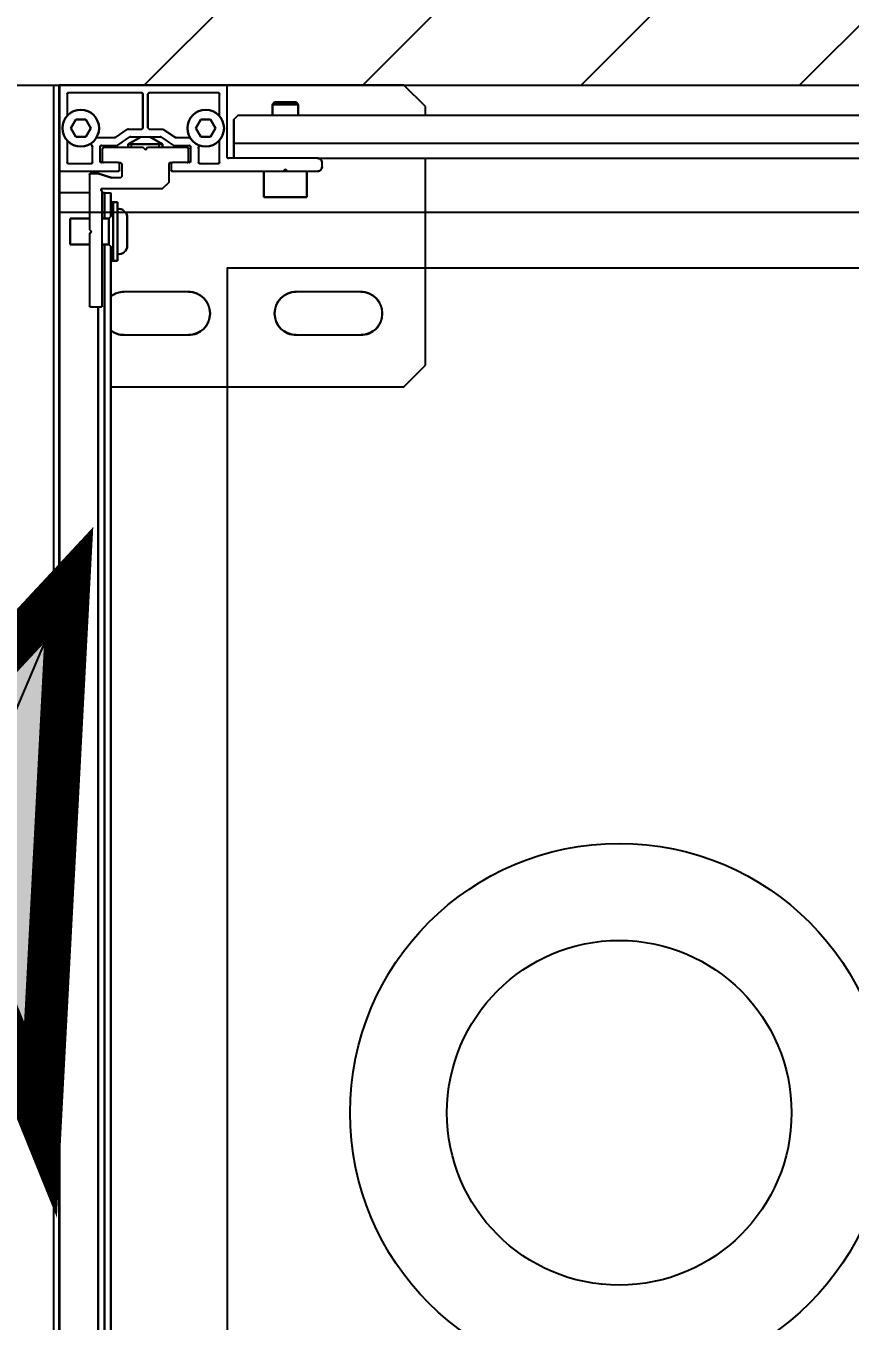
# Model space of a CAD drawing. Extents: x -2932 to 12371, y 2178 to 6224.
# Drawn here: x 5247.3 to 5266.43, y 4105.7 to 4135.76 of the extents above; entities that cross this region are included whole.
import ezdxf
from ezdxf import colors
from ezdxf.entities.mleader import LeaderData, LeaderLine
from ezdxf.math import Vec2, Vec3

# ---------------------------------------------------------------- set-up
doc = ezdxf.new("R2010")
doc.units = 0
doc.header["$PDMODE"] = 67
doc.linetypes.add('prlm_ef', pattern=[0.165, 0.1, -0.065])
doc.layers.get('0').update_dxf_attribs({"color": 252})
for name, color, linetype in [('_GAZELEC-EAU CHAUDE', 1, 'Continuous'), ('B aménagement intérieur', 252, 'Continuous'), ('B GÈnÈral_Hatch', 252, 'Continuous'), ('B Général', 252, 'Continuous'), ('C ANNOTATIONS-prestations', 252, 'Continuous'), ('F REMPLISSAGE-vert foncé', 252, 'Continuous'), ('GAZ-FLECHE VMC', 93, 'Continuous'), ('GAZ-GAZ N-1', 202, 'Continuous'), ('MTI900_Alu', 252, 'Continuous'), ('prlm-CHAUFF', 30, 'Continuous'), ('prlm-EAU-EF', 161, 'Continuous')]:
    doc.layers.add(name, color=color, linetype=linetype)
doc.layers.add('_GAZELEC-RESERVATION', color=1, linetype='Continuous', lineweight=18)
doc.layers.add('_GAZELEC-RESERVATION 2', color=6, linetype='Continuous', lineweight=18)
doc.styles.add('Eurostile', font='')
doc.styles.get("Standard").update_dxf_attribs({"font": 'isocp.shx', "height": 15})
doc.styles.get('Eurostile').set_extended_font_data('Eurostile')
doc.dimstyles.new('Arch', dxfattribs={"dimtxt": 11.765001, "dimasz": 11.224121, "dimexe": 15.875, "dimexo": 7.9375, "dimgap": 7.9375, "dimtad": 1, "dimdec": 1, "dimtxsty": 'Eurostile', "dimblk": 'B n1.VW_SLASH', "dimblk1": 'B n1.VW_SLASH', "dimblk2": 'B n1.VW_SLASH', "dimcen": 0, "dimdle": 7.9375, "dimazin": 0, "dimtfac": 1, "dimtdec": 1, "dimtix": 1, "dimtmove": 0, "dimatfit": 0, "dimldrblk": 'B n1.VW_FILLEDARROW', "dimfxl": 1, "dimfrac": 2, "dimtolj": 1, "dimarcsym": 0})

# ---------------------------------------------------------------- blocks, each defined once
blk = doc.blocks.new('A n1.gaine 150_70')
at = {"layer": 'B Général', "linetype": 'Continuous', "flags": 128}
for points in [[(-70, 36.305), (19.5, 36.305), (19.5, -2.715), (-70, -2.715)], [(-70, -2.7), (-70, 36.3), (19.5, 36.3), (19.5, -2.7)]]:
    blk.add_lwpolyline(points, close=True, dxfattribs=at)
at = {"layer": 'C ANNOTATIONS-prestations'}
for p, q in [((-69.3, 1.435), (-69.3, 31.935)), ((-68.65, 1.335), (-68.65, 32.035)), ((-68.3, 3.285), (-68.3, 30.055)), ((-69.5, 5.785), (-70, 5.285)), ((-69.3, 5.785), (-69.5, 5.785)), ((-63.5, 5.785), (-68.3, 5.785)), ((-63, 5.285), (-63.5, 5.785)), ((-70, 5.285), (-70, 1.155)), ((-63, -1.515), (-63, 5.285)), ((-65.2, 4.285), (-65.2, 2.785)), ((-64.2, 2.785), (-64.2, 4.285)), ((-68.1, 3.385), (-68.2, 3.385)), ((-68.3, 3.285), (-68.3, 1.215)), ((-68, 2.585), (-68, 3.285)), ((-67.4, 3.035), (-68, 3.035)), ((-67.4, 2.035), (-67.4, 3.035)), ((-69.55, 2.835), (-69.6, 2.785)), ((-69.6, 2.785), (-69.6, 2.285)), ((-69.55, 2.235), (-69.55, 2.835)), ((-69.3, 2.835), (-69.55, 2.835)), ((-68.029, 2.556), (-68, 2.585)), ((-68, 2.485), (-68.029, 2.514)), ((-68, 2.485), (-68, 2.585)), ((-68, -0.085), (-68, 2.485)), ((-69.6, 2.285), (-69.55, 2.235)), ((-69.55, 2.235), (-69.3, 2.235)), ((-68, 2.035), (-67.4, 2.035)), ((-69.3, 1.435), (-69.2, 1.335)), ((-69.2, 1.335), (-68.65, 1.335)), ((-68.65, 1.335), (-68.3, 1.335)), ((-70, 1.155), (-70, -2.685)), ((-68.33, 1.185), (-69.97, 1.185)), ((-69.82, 0.975), (-69.82, -0.625)), ((-69.283, 1.005), (-69.79, 1.005)), ((-69.2, 0.8), (-69, 0.916)), ((-69, 0.916), (-68.8, 0.8)), ((-68.21, 1.005), (-68.717, 1.005)), ((-68.18, 0.545), (-68.18, 0.975)), ((-69.2, 0.57), (-69.2, 0.8)), ((-68.8, 0.8), (-68.8, 0.57)), ((-69, 0.454), (-69.2, 0.57)), ((-68.8, 0.57), (-69, 0.454)), ((-68.78, -0.001), (-68.78, 0.321)), ((-68.6, -0.065), (-68.6, 0.305)), ((-68.57, 0.335), (-68.23, 0.335)), ((-68.53, 0.515), (-68.21, 0.515)), ((-68.2, 0.305), (-68.2, -0.085)), ((-68.55, 0.255), (-68.55, -0.665)), ((-68.23, 0.285), (-68.52, 0.285)), ((-65.2, 0.285), (-65.2, -1.215)), ((-64.2, -1.215), (-64.2, 0.285)), ((-68.98, -0.311), (-68.785, -0.018)), ((-68.795, -0.357), (-68.6, -0.065)), ((-68.2, -0.135), (-68.2, -0.085)), ((-68.17, -0.115), (-68.03, -0.115)), ((-67.75, -0.165), (-68.17, -0.165)), ((-67.6, -0.315), (-67.75, -0.165)), ((-68.98, -0.625), (-68.98, -0.311)), ((-68.627, -0.315), (-68.8, -0.615)), ((-68.8, -1.056), (-68.8, -0.374)), ((-68.55, -0.392), (-68.671, -0.392)), ((-68.627, -1.115), (-68.627, -0.315)), ((-68.55, -0.315), (-68.627, -0.315)), ((-67.6, -1.715), (-67.6, -0.315)), ((-69.82, -0.805), (-69.82, -2.505)), ((-69.01, -0.655), (-69.79, -0.655)), ((-69.79, -0.775), (-69.01, -0.775)), ((-68.98, -1.11), (-68.98, -0.805)), ((-68.8, -0.815), (-68.627, -1.115)), ((-68.5, -0.715), (-68.55, -0.665)), ((-68.55, -0.765), (-68.5, -0.715)), ((-68.55, -0.765), (-68.55, -1.685)), ((-68.785, -1.412), (-68.975, -1.127)), ((-68.605, -1.357), (-68.795, -1.073)), ((-68.55, -1.038), (-68.671, -1.038)), ((-68.627, -1.115), (-68.55, -1.115)), ((-66.275, -1.135), (-66.925, -1.135)), ((-68.78, -1.851), (-68.78, -1.429)), ((-68.6, -1.735), (-68.6, -1.374)), ((-68.2, -1.345), (-68.2, -1.295)), ((-68.2, -1.345), (-68.2, -1.735)), ((-68.17, -1.265), (-67.88, -1.265)), ((-68.03, -1.315), (-68.17, -1.315)), ((-68, -2.685), (-68, -1.345)), ((-67.85, -1.295), (-67.85, -1.51)), ((-65.92, -1.365), (-67.28, -1.365)), ((-67.28, -1.365), (-67.28, -1.465)), ((-67.28, -1.465), (-67.28, -1.515)), ((-65.92, -1.465), (-67.28, -1.465)), ((-67, -1.465), (-66.9, -1.565)), ((-66.3, -1.565), (-66.2, -1.465)), ((-65.92, -1.465), (-65.92, -1.365)), ((-65.92, -1.515), (-65.92, -1.465)), ((-68.23, -1.765), (-68.57, -1.765)), ((-68.52, -1.715), (-68.23, -1.715)), ((-67.852, -1.52), (-67.948, -1.81)), ((-64.88, -1.715), (-67.54, -1.715)), ((-66.95, -1.515), (-67.5, -1.515)), ((-67.5, -1.665), (-67.5, -1.515)), ((-66.9, -1.665), (-67.5, -1.665)), ((-67.5, -1.665), (-67.5, -1.715)), ((-66.9, -1.565), (-66.3, -1.565)), ((-66.9, -1.565), (-66.9, -1.715)), ((-66.3, -1.715), (-66.3, -1.565)), ((15.8, -1.665), (-66.3, -1.665)), ((15.75, -1.515), (-66.25, -1.515)), ((-64.85, -1.985), (-64.85, -1.745)), ((-69.2, -2.1), (-69, -1.984)), ((-69.2, -2.33), (-69.2, -2.1)), ((-69, -1.984), (-68.8, -2.1)), ((-68.8, -2.1), (-68.8, -2.33)), ((-68.21, -1.945), (-68.556, -1.945)), ((-68.18, -2.505), (-68.18, -1.975)), ((-67.95, -1.82), (-67.95, -1.985)), ((-67.92, -2.015), (-66.65, -2.015)), ((-67.5, -2.015), (-67.5, -2.715)), ((-66.9, -2.015), (-66.9, -2.465)), ((-66.65, -2.015), (-66.6, -1.965)), ((-66.6, -1.965), (-66.55, -2.015)), ((-66.55, -2.015), (-64.88, -2.015)), ((-66.3, -2.465), (-66.3, -2.015)), ((14.35, -1.815), (-64.85, -1.815)), ((-69, -2.446), (-69.2, -2.33)), ((-68.8, -2.33), (-69, -2.446)), ((-70, -2.685), (-70, -2.715)), ((-69.79, -2.535), (-69.283, -2.535)), ((-68.717, -2.535), (-68.21, -2.535)), ((-66.3, -2.465), (-66.9, -2.465)), ((-70, -2.715), (-69.97, -2.715)), ((-69.97, -2.715), (-68.03, -2.715)), ((-68.03, -2.715), (-67.5, -2.715)), ((17, -2.715), (-67.5, -2.715))]:
    blk.add_line(p, q, dxfattribs=at)
at = {"layer": 'C ANNOTATIONS-prestations', "flags": 128}
for points in [[(-64.2, 4.285, 0.414214), (-64.7, 4.785, 0.414214), (-65.2, 4.285)], [(-68.2, 3.385, 0.198912), (-68.271, 3.356, 0.198912), (-68.3, 3.285)], [(-68, 3.285, 0.198912), (-68.029, 3.356, 0.198912), (-68.1, 3.385)], [(-65.2, 2.785, 0.414214), (-64.7, 2.285, 0.414214), (-64.2, 2.785)], [(-68.029, 2.556, 0.198912), (-68.038, 2.535, 0.198912), (-68.029, 2.514)], [(-68.33, 1.185, 0.198912), (-68.309, 1.194, 0.198912), (-68.3, 1.215)], [(-69.97, 1.185, 0.198912), (-69.991, 1.176, 0.198912), (-70, 1.155)], [(-69.79, 1.005, 0.198912), (-69.811, 0.996, 0.198912), (-69.82, 0.975)], [(-69.28, 1.005, 0.01196), (-69.281, 1.005, 0.01196), (-69.283, 1.005)], [(-68.717, 1.005, 0.01196), (-68.719, 1.005, 0.01196), (-68.72, 1.005)], [(-68.18, 0.975, 0.198912), (-68.189, 0.996, 0.198912), (-68.21, 1.005)], [(-64.2, 0.285, 0.414214), (-64.7, 0.785, 0.414214), (-65.2, 0.285)], [(-68.57, 0.335, 0.198912), (-68.591, 0.326, 0.198912), (-68.6, 0.305)], [(-68.599, 0.543, 0.095961), (-68.568, 0.522, 0.095961), (-68.53, 0.515)], [(-68.2, 0.305, 0.198912), (-68.209, 0.326, 0.198912), (-68.23, 0.335)], [(-68.21, 0.515, 0.198912), (-68.189, 0.524, 0.198912), (-68.18, 0.545)], [(-68.52, 0.285, 0.198912), (-68.541, 0.276, 0.198912), (-68.55, 0.255)], [(-68.2, 0.255, 0.198912), (-68.209, 0.276, 0.198912), (-68.23, 0.285)], [(-68.785, -0.018, 0.073633), (-68.781, -0.01, 0.073633), (-68.78, -0.001)], [(-68.2, -0.085, 0.198912), (-68.191, -0.106, 0.198912), (-68.17, -0.115)], [(-68.2, -0.135, 0.198912), (-68.191, -0.156, 0.198912), (-68.17, -0.165)], [(-68.03, -0.115, 0.198912), (-68.009, -0.106, 0.198912), (-68, -0.085)], [(-68.795, -0.357, 0.073633), (-68.799, -0.365, 0.073633), (-68.8, -0.374)], [(-69.82, -0.625, 0.198912), (-69.811, -0.646, 0.198912), (-69.79, -0.655)], [(-69.79, -0.775, 0.198912), (-69.811, -0.784, 0.198912), (-69.82, -0.805)], [(-69.01, -0.655, 0.198912), (-68.989, -0.646, 0.198912), (-68.98, -0.625)], [(-68.98, -0.805, 0.198912), (-68.989, -0.784, 0.198912), (-69.01, -0.775)], [(-68.98, -1.11, 0.073633), (-68.979, -1.119, 0.073633), (-68.975, -1.127)], [(-68.8, -1.056, 0.073633), (-68.799, -1.065, 0.073633), (-68.795, -1.073)], [(-66.925, -1.135, 0.218554), (-67.077, -1.205, 0.218554), (-67.123, -1.365)], [(-66.077, -1.365, 0.218554), (-66.123, -1.205, 0.218554), (-66.275, -1.135)], [(-68.78, -1.429, 0.073633), (-68.781, -1.42, 0.073633), (-68.785, -1.412)], [(-68.6, -1.374, 0.073633), (-68.601, -1.365, 0.073633), (-68.605, -1.357)], [(-68.17, -1.265, 0.198912), (-68.191, -1.274, 0.198912), (-68.2, -1.295)], [(-68.17, -1.315, 0.198912), (-68.191, -1.324, 0.198912), (-68.2, -1.345)], [(-68, -1.345, 0.198912), (-68.009, -1.324, 0.198912), (-68.03, -1.315)], [(-67.85, -1.295, 0.198912), (-67.859, -1.274, 0.198912), (-67.88, -1.265)], [(-67.123, -1.36, 0.003145), (-67.124, -1.362, 0.003145), (-67.124, -1.365)], [(-66.076, -1.365, 0.003145), (-66.076, -1.362, 0.003145), (-66.077, -1.36)], [(-65.2, -1.215, 0.080612), (-65.174, -1.373, 0.080612), (-65.1, -1.515)], [(-64.3, -1.515, 0.080612), (-64.226, -1.373, 0.080612), (-64.2, -1.215)], [(-68.6, -1.735, 0.198912), (-68.591, -1.756, 0.198912), (-68.57, -1.765)], [(-68.55, -1.685, 0.198912), (-68.541, -1.706, 0.198912), (-68.52, -1.715)], [(-68.23, -1.715, 0.198912), (-68.209, -1.706, 0.198912), (-68.2, -1.685)], [(-68.23, -1.765, 0.198912), (-68.209, -1.756, 0.198912), (-68.2, -1.735)], [(-67.852, -1.52, 0.040241), (-67.85, -1.515, 0.040241), (-67.85, -1.51)], [(-67.6, -1.715, 0.414214), (-67.57, -1.745, 0.414214), (-67.54, -1.715)], [(-64.85, -1.745, 0.198912), (-64.859, -1.724, 0.198912), (-64.88, -1.715)], [(-68.556, -1.945, 0.123554), (-68.604, -1.957, 0.123554), (-68.64, -1.99)], [(-68.18, -1.975, 0.198912), (-68.189, -1.954, 0.198912), (-68.21, -1.945)], [(-67.948, -1.81, 0.040241), (-67.95, -1.815, 0.040241), (-67.95, -1.82)], [(-67.95, -1.985, 0.198912), (-67.941, -2.006, 0.198912), (-67.92, -2.015)], [(-64.88, -2.015, 0.198912), (-64.859, -2.006, 0.198912), (-64.85, -1.985)], [(-70, -2.685, 0.198912), (-69.991, -2.706, 0.198912), (-69.97, -2.715)], [(-69.82, -2.505, 0.198912), (-69.811, -2.526, 0.198912), (-69.79, -2.535)], [(-69.283, -2.535, 0.01196), (-69.281, -2.535, 0.01196), (-69.28, -2.535)], [(-68.72, -2.535, 0.01196), (-68.719, -2.535, 0.01196), (-68.717, -2.535)], [(-68.21, -2.535, 0.198912), (-68.189, -2.526, 0.198912), (-68.18, -2.505)], [(-68.03, -2.715, 0.198912), (-68.009, -2.706, 0.198912), (-68, -2.685)]]:
    blk.add_lwpolyline(points, format="xyb", dxfattribs=at)
at = {"layer": 'C ANNOTATIONS-prestations'}
for centre in [(-69, 0.685), (-69, -2.215)]:
    blk.add_circle(centre, 0.425, dxfattribs=at)
blk = doc.blocks.new('xi.thema+')
at = {"layer": 'prlm-CHAUFF', "color": 0}
blk.add_lwpolyline([(-20.9, 0), (-20.9, 34.4), (20.9, 34.4), (20.9, 0)], close=True, dxfattribs=at)
for radius in [6.25, 4]:
    blk.add_circle((0, 13), radius, dxfattribs=at)
blk = doc.blocks.new('A n0.MTI900_Alu_390')
at = {"layer": 'MTI900_Alu', "color": 1, "linetype": 'Continuous'}
for p, q in [((-4.475, 0), (-4.472, 0)), ((-4.475, -0.003), (-4.475, 0)), ((-4.472, 0), (-4.278, 0)), ((-4.278, 0), (-4.225, 0)), ((-4.225, 0), (4.225, 0)), ((-4.225, -0.07), (-4.225, 0)), ((-4.475, -0.387), (-4.475, -0.003)), ((-4.457, -0.191), (-4.457, -0.021)), ((-4.454, -0.018), (-4.4033, -0.018)), ((-4.395, -0.0385), (-4.375, -0.0269)), ((-4.375, -0.0269), (-4.355, -0.0385)), ((-4.3467, -0.018), (-4.296, -0.018)), ((-4.293, -0.021), (-4.293, -0.074)), ((-4.275, -0.003), (-4.275, -0.137)), ((-4.165, -0.025), (-4.105, -0.025)), ((-4.165, -0.025), (-4.165, -0.07)), ((-4.105, -0.07), (-4.105, -0.025)), ((-4.395, -0.0615), (-4.395, -0.0385)), ((-4.355, -0.0385), (-4.355, -0.0615)), ((-4.375, -0.0731), (-4.395, -0.0615)), ((-4.355, -0.0615), (-4.375, -0.0731)), ((-4.353, -0.0864), (-4.353, -0.1286)), ((-4.296, -0.077), (-4.3306, -0.077)), ((-4.27, -0.073), (-4.27, -0.0895)), ((-4.267, -0.07), (-4.14, -0.07)), ((-4.135, -0.075), (-4.14, -0.07)), ((-4.13, -0.07), (-4.135, -0.075)), ((-4.13, -0.07), (-3.963, -0.07)), ((-3.96, -0.073), (-3.96, -0.097)), ((-3.96, -0.09), (3.96, -0.09)), ((-4.335, -0.098), (-4.335, -0.1341)), ((-4.298, -0.095), (-4.332, -0.095)), ((-4.33, -0.195), (-4.33, -0.103)), ((-4.327, -0.1), (-4.298, -0.1)), ((-4.295, -0.137), (-4.295, -0.098)), ((-4.2698, -0.0905), (-4.2602, -0.1195)), ((-4.235, -0.1), (-4.235, -0.24)), ((-3.963, -0.1), (-4.229, -0.1)), ((-4.225, -0.105), (-4.225, -0.1)), ((-4.225, -0.105), (-4.165, -0.105)), ((-4.225, -0.105), (-4.225, -0.12)), ((-4.225, -0.12), (-4.17, -0.12)), ((-4.203, -0.12), (-4.203, -0.125)), ((-4.165, -0.115), (-4.175, -0.125)), ((-4.165, -0.1), (-4.165, -0.115)), ((-4.105, -0.115), (-4.165, -0.115)), ((-4.105, -0.115), (-4.105, -0.1)), ((-4.105, -0.105), (4.105, -0.105)), ((-4.095, -0.125), (-4.105, -0.115)), ((-4.1, -0.12), (4.1, -0.12)), ((-4.067, -0.125), (-4.067, -0.12)), ((-3.775, -0.12), (-3.775, -0.8)), ((-4.3535, -0.1303), (-4.3725, -0.1588)), ((-4.3355, -0.1358), (-4.3545, -0.1642)), ((-4.295, -0.137), (-4.295, -0.142)), ((-4.278, -0.14), (-4.292, -0.14)), ((-4.292, -0.145), (-4.263, -0.145)), ((-4.26, -0.142), (-4.26, -0.1205)), ((-4.203, -0.125), (-4.067, -0.125)), ((-4.203, -0.125), (-4.203, -0.135)), ((-4.203, -0.135), (-4.067, -0.135)), ((-4.067, -0.135), (-4.067, -0.125)), ((-3.995, -0.3), (-3.995, -0.15)), ((-3.895, -0.15), (-3.895, -0.3)), ((-4.373, -0.1605), (-4.373, -0.191)), ((-4.3377, -0.16), (-4.355, -0.19)), ((-4.355, -0.1659), (-4.355, -0.2341)), ((-4.33, -0.1677), (-4.3421, -0.1677)), ((-4.3377, -0.24), (-4.3377, -0.16)), ((-4.33, -0.16), (-4.3377, -0.16)), ((-4.1675, -0.158), (-4.1025, -0.158)), ((-4.457, -0.369), (-4.457, -0.209)), ((-4.376, -0.194), (-4.454, -0.194)), ((-4.454, -0.206), (-4.376, -0.206)), ((-4.373, -0.209), (-4.373, -0.2404)), ((-4.355, -0.21), (-4.3377, -0.24)), ((-4.325, -0.2), (-4.33, -0.195)), ((-4.33, -0.205), (-4.325, -0.2)), ((-4.33, -0.297), (-4.33, -0.205)), ((-4.373, -0.2404), (-4.3535, -0.2697)), ((-4.3545, -0.2358), (-4.335, -0.265)), ((-4.33, -0.2323), (-4.3421, -0.2323)), ((-4.3377, -0.24), (-4.33, -0.24)), ((-4.25, -0.255), (-4.235, -0.24)), ((-4.335, -0.265), (-4.335, -0.302)), ((-4.295, -0.258), (-4.295, -0.263)), ((-4.295, -0.302), (-4.295, -0.263)), ((-4.25, -0.255), (-4.292, -0.255)), ((-4.292, -0.26), (-4.278, -0.26)), ((-4.275, -0.263), (-4.275, -0.52)), ((-4.353, -0.2714), (-4.353, -0.3036)), ((-4.298, -0.3), (-4.327, -0.3)), ((-4.395, -0.3285), (-4.375, -0.3169)), ((-4.395, -0.3515), (-4.395, -0.3285)), ((-4.375, -0.3169), (-4.355, -0.3285)), ((-4.355, -0.3285), (-4.355, -0.3515)), ((-4.332, -0.305), (-4.298, -0.305)), ((-4.328, -0.323), (-4.296, -0.323)), ((-4.293, -0.326), (-4.293, -0.369)), ((-4.375, -0.3631), (-4.395, -0.3515)), ((-4.355, -0.3515), (-4.375, -0.3631)), ((-4.475, -0.8), (-4.475, -0.387)), ((-4.308, -0.39), (-4.472, -0.39)), ((-4.4033, -0.372), (-4.454, -0.372)), ((-4.296, -0.372), (-4.3467, -0.372)), ((-4.395, -0.405), (-4.405, -0.415)), ((-4.405, -0.415), (-4.405, -3.465)), ((-4.34, -0.405), (-4.395, -0.405)), ((-4.305, -0.405), (-4.34, -0.405)), ((-4.34, -0.405), (-4.34, -3.475)), ((-4.305, -0.6), (-4.305, -0.393)), ((-4.215, -0.475), (-4.275, -0.475)), ((-4.215, -0.575), (-4.215, -0.475)), ((-4.43, -0.495), (-4.435, -0.5)), ((-4.435, -0.5), (-4.435, -0.55)), ((-4.43, -0.555), (-4.43, -0.495)), ((-4.405, -0.495), (-4.43, -0.495)), ((-4.275, -0.52), (-4.2779, -0.5229)), ((-4.2779, -0.5271), (-4.275, -0.53)), ((-4.275, -0.53), (-4.275, -0.52)), ((-4.275, -0.53), (-4.275, -0.6)), ((-4.435, -0.55), (-4.43, -0.555)), ((-4.43, -0.555), (-4.405, -0.555)), ((-3.995, -0.7), (-3.995, -0.55)), ((-3.895, -0.55), (-3.895, -0.7)), ((-4.305, -0.6), (-4.305, -3.277)), ((-4.275, -0.575), (-4.215, -0.575)), ((-4.285, -0.61), (-4.295, -0.61)), ((-4.425, -0.85), (-4.475, -0.8)), ((-3.775, -0.8), (-3.825, -0.85)), ((-4.405, -0.85), (-4.425, -0.85)), ((-3.825, -0.85), (-4.305, -0.85))]:
    blk.add_line(p, q, dxfattribs=at)
for centre in [(-4.375, -0.05), (-4.375, -0.34)]:
    blk.add_circle(centre, 0.0425, dxfattribs=at)
for centre, radius, start, end in [((-4.472, -0.003), 0.003, 90, 180), ((-4.278, -0.003), 0.003, 0, 90), ((-4.454, -0.021), 0.003, 90, 180), ((-4.4033, -0.021), 0.003, 84.5182, 90), ((-4.3467, -0.021), 0.003, 90, 95.4817), ((-4.296, -0.021), 0.003, 0, 90), ((-4.3306, -0.067), 0.01, 213.6525, 270), ((-4.296, -0.074), 0.003, 270, 0), ((-4.267, -0.073), 0.003, 90, 180), ((-4.267, -0.0895), 0.003, 180, 198.4349), ((-3.963, -0.073), 0.003, 0, 90), ((-4.332, -0.098), 0.003, 90, 180), ((-4.327, -0.103), 0.003, 90, 180), ((-4.298, -0.098), 0.003, 0, 90), ((-4.298, -0.103), 0.003, 0, 90), ((-4.263, -0.1205), 0.003, 0, 18.4349), ((-4.232, -0.1), 0.003, 0, 180), ((-3.945, -0.15), 0.05, 143.1301, 180), ((-3.963, -0.097), 0.003, 270, 0), ((-3.945, -0.15), 0.05, 0, 36.8699), ((-4.356, -0.1286), 0.003, 326.3099, 0), ((-4.338, -0.1341), 0.003, 326.3099, 0), ((-4.292, -0.137), 0.003, 180, 270), ((-4.292, -0.142), 0.003, 180, 270), ((-4.278, -0.137), 0.003, 270, 0), ((-4.263, -0.142), 0.003, 270, 0), ((-4.1675, -0.138), 0.02, 171.3731, 270), ((-4.1675, -0.133), 0.02, 185.7392, 187.1808), ((-4.1025, -0.138), 0.02, 270, 8.6269), ((-4.1025, -0.133), 0.02, 352.8192, 354.2608), ((-4.37, -0.1605), 0.003, 146.3099, 180), ((-4.352, -0.1659), 0.003, 146.3099, 180), ((-4.454, -0.191), 0.003, 180, 270), ((-4.454, -0.209), 0.003, 90, 180), ((-4.376, -0.191), 0.003, 270, 0), ((-4.376, -0.209), 0.003, 0, 90), ((-4.352, -0.2341), 0.003, 180, 213.6901), ((-4.356, -0.2714), 0.003, 0, 33.6901), ((-4.292, -0.258), 0.003, 90, 180), ((-4.292, -0.263), 0.003, 90, 180), ((-4.278, -0.263), 0.003, 0, 90), ((-4.327, -0.297), 0.003, 180, 270), ((-4.298, -0.297), 0.003, 270, 0), ((-3.945, -0.3), 0.05, 180, 0), ((-4.332, -0.302), 0.003, 180, 270), ((-4.328, -0.333), 0.01, 90, 133.851), ((-4.298, -0.302), 0.003, 270, 0), ((-4.296, -0.326), 0.003, 0, 90), ((-4.472, -0.387), 0.003, 180, 270), ((-4.454, -0.369), 0.003, 180, 270), ((-4.4033, -0.369), 0.003, 270, 275.4818), ((-4.3467, -0.369), 0.003, 264.5182, 270), ((-4.308, -0.393), 0.003, 0, 90), ((-4.296, -0.369), 0.003, 270, 0), ((-3.945, -0.55), 0.05, 0, 180), ((-4.2758, -0.525), 0.003, 135, 225), ((-4.295, -0.6), 0.01, 180, 270), ((-4.285, -0.6), 0.01, 270, 0), ((-3.945, -0.7), 0.05, 180, 0)]:
    blk.add_arc(centre, radius, start, end, dxfattribs=at)
blk = doc.blocks.new('xi.uta-yzen-d')
at = {"layer": 'prlm-CHAUFF', "ltscale": 50}
blk.add_lwpolyline([(-40.5, 20.62), (-40.5, 3.9), (40.5, 3.9), (40.5, 20.62)], close=True, dxfattribs=at)
blk = doc.blocks.new('B n1.VW_SLASH')
at = {"linetype": 'ByBlock', "lineweight": -2}
blk.add_line((0.7072, 0), (-1, 0), dxfattribs=at)
at = {"linetype": 'Continuous', "lineweight": 20, "flags": 128}
blk.add_lwpolyline([(0.5001, 0.5001), (-0.5001, -0.5001)], dxfattribs=at)
blk = doc.blocks.new('*D269')
at = {"layer": '_GAZELEC-RESERVATION 2', "color": 0, "lineweight": -2, "transparency": 16777216}
for p, q in [((5207.965, 4142.326), (5207.965, 4177.839)), ((5242.965, 4142.326), (5242.965, 4177.839)), ((5196.741, 4161.964), (5185.516, 4161.964)), ((5207.965, 4161.964), (5242.965, 4161.964)), ((5254.189, 4161.964), (5265.413, 4161.964))]:
    blk.add_line(p, q, dxfattribs=at)
at = {"layer": 'Defpoints', "color": 0, "transparency": 16777216}
for p in [(5242.965, 4161.964), (5207.965, 4134.389), (5242.965, 4134.389)]:
    blk.add_point(p, dxfattribs=at)
at = {"layer": '_GAZELEC-RESERVATION 2', "color": 0, "lineweight": -2, "transparency": 16777216, "xscale": 11.22412109375, "yscale": 11.22412109375, "zscale": 11.22412109375}
blk.add_blockref('B n1.VW_SLASH', (5207.965, 4161.964), dxfattribs=at)
at = {"layer": '_GAZELEC-RESERVATION 2', "color": 0, "lineweight": -2, "transparency": 16777216, "xscale": 11.22412109375, "yscale": 11.22412109375, "zscale": 11.22412109375, "rotation": 180}
blk.add_blockref('B n1.VW_SLASH', (5242.965, 4161.964), dxfattribs=at)
at = {"layer": '_GAZELEC-RESERVATION 2', "color": 0, "transparency": 16777216, "insert": (5225.465, 4175.784), "char_height": 11.765, "attachment_point": 5, "style": 'Eurostile'}
blk.add_mtext('\\A1;35.00', dxfattribs=at)
blk = doc.blocks.new('B n1.VW_FILLEDARROW')
at = {"linetype": 'Continuous'}
blk.add_hatch(color=250, dxfattribs=at).paths.add_polyline_path([(-1.4144, 0.379), (0, 0), (-1.4144, -0.379)])
at = {"linetype": 'Continuous', "flags": 128}
blk.add_lwpolyline([(-1.4144, 0.379), (0, 0), (-1.4144, -0.379)], close=True, dxfattribs=at)
blk = doc.blocks.new('FLECHE1')
h = blk.add_hatch(color=256)
h.dxf.hatch_style = 1
h.paths.add_polyline_path([(495907.08, -370439.56), (495913.62, -370315.47), (495936.11, -370371.09), (495991.74, -370348.6)])
for p, q in [((495907.08, -370439.56), (496141.31, -369887.17)), ((495913.62, -370315.47), (495907.08, -370439.56)), ((495913.62, -370315.47), (495907.08, -370439.56)), ((495936.11, -370371.09), (495913.62, -370315.47)), ((495936.11, -370371.09), (495913.62, -370315.47)), ((495991.74, -370348.6), (495907.08, -370439.56)), ((495907.08, -370439.56), (495991.74, -370348.6)), ((495907.08, -370439.56), (495936.11, -370371.09))]:
    blk.add_line(p, q)
at = {"const_width": 10}
blk.add_lwpolyline([(495907.08, -370439.56), (495913.62, -370315.47), (495936.11, -370371.09), (495991.74, -370348.6), (495907.08, -370439.56)], dxfattribs=at)

msp = doc.modelspace()

# ---------------------------------------------------------------- hatches: boundary and pattern name
at = {"layer": 'B GÈnÈral_Hatch', "linetype": 'Continuous'}
h = msp.add_hatch(dxfattribs=at)
h.set_pattern_fill('50_BETON', color=256, style=0, pattern_type=2)
h.set_pattern_definition([(45, (0, 0), (2.4253472, -2.6458333), [])])
h.paths.add_polyline_path([(5431.34, 4152.389), (4337.442, 4152.389), (4355.442, 4134.389), (5431.34, 4134.389)])

# ---------------------------------------------------------------- linework, layer by layer
at = {"layer": '_GAZELEC-EAU CHAUDE', "linetype": 'prlm_ef'}
msp.add_open_spline([(5264.58, 4072.243), (5273.887, 4072.238), (5283.197, 4072.233), (5311.134, 4072.255), (5329.758, 4072.33), (5357.966, 4072.303), (5367.566, 4072.266), (5386.759, 4072.11), (5396.353, 4071.994), (5425.135, 4071.582), (5444.322, 4071.22), (5501.916, 4070.222), (5540.359, 4069.678), (5592.041, 4070.388), (5605.144, 4070.691), (5627.09, 4071.467), (5635.922, 4071.852), (5653.602, 4072.788), (5662.443, 4073.336), (5688.947, 4075.048), (5706.593, 4076.277), (5749.109, 4078.365), (5773.902, 4078.85), (5806.08, 4076.825), (5813.738, 4076.142), (5827.959, 4074.423), (5834.531, 4073.447), (5856.812, 4069.428), (5872.429, 4065.404), (5891.127, 4059.222), (5894.486, 4058.056), (5900.468, 4055.882), (5903.096, 4054.89), (5908.359, 4052.858), (5910.992, 4051.82), (5918.915, 4048.701), (5924.227, 4046.612), (5933.293, 4043.351), (5937.006, 4042.099), (5944.62, 4039.812), (5948.524, 4038.785), (5959.374, 4036.484), (5966.417, 4035.599), (5980.611, 4035.06), (5987.765, 4035.405), (5999.866, 4037.111), (6004.837, 4038.141), (6014.229, 4040.76), (6018.663, 4042.295), (6027.362, 4045.95), (6031.622, 4048.065), (6044.105, 4055.26), (6051.9, 4061.149), (6065.529, 4074.646), (6071.365, 4082.255), (6077.105, 4093.023), (6078.308, 4095.584), (6080.06, 4099.916), (6080.692, 4101.657), (6081.824, 4105.178), (6082.321, 4106.951), (6083.641, 4112.294), (6084.292, 4115.888), (6085.681, 4125.727), (6086.137, 4131.988), (6086.591, 4138.162)], degree=3, knots=[0, 0, 0, 0, 27.924104, 27.924104, 83.772311, 83.772311, 112.618968, 112.618968, 141.465625, 141.465625, 199.15894, 199.15894, 314.545569, 314.545569, 353.667967, 353.667967, 379.960394, 379.960394, 406.252821, 406.252821, 458.837676, 458.837676, 533.495709, 533.495709, 556.930337, 556.930337, 577.207417, 577.207417, 625.969881, 625.969881, 636.703665, 636.703665, 645.175222, 645.175222, 653.64678, 653.64678, 670.589895, 670.589895, 682.147662, 682.147662, 693.96766, 693.96766, 714.426612, 714.426612, 734.885564, 734.885564, 749.265566, 749.265566, 762.398411, 762.398411, 775.531257, 775.531257, 802.169829, 802.169829, 828.808402, 828.808402, 836.866313, 836.866313, 842.157367, 842.157367, 847.44842, 847.44842, 858.030528, 858.030528, 876.355641, 876.355641, 876.355641, 876.355641], dxfattribs=at)
msp.add_spline([(5265.101, 4062.776), (5282.358, 4062.776), (5289.565, 4062.776), (5301.096, 4060.438), (5312.208, 4052.509), (5321.398, 4034.789), (5329.649, 4014.479), (5329.649, 3993.46), (5310.734, 3963.069), (5197.768, 3931.603), (5086.442, 3931.603), (5029.593, 3944.613), (4969.795, 4004.411), (4949.869, 4044.295), (4943.264, 4102.99), (4943.264, 4132.392)], degree=3, dxfattribs=at)
at = {"layer": 'B aménagement intérieur', "linetype": 'Continuous'}
msp.add_line((5247.95, 4044.889), (5247.95, 4134.389), dxfattribs=at)
at = {"layer": 'B Général', "linetype": 'Continuous', "lineweight": 18}
msp.add_line((4829.69, 4134.389), (5431.34, 4134.389), dxfattribs=at)
at = {"layer": 'B Général', "linetype": 'Continuous'}
msp.add_line((4829.69, 4134.389), (5431.34, 4134.389), dxfattribs=at)
at = {"layer": 'F REMPLISSAGE-vert foncé', "linetype": 'Continuous'}
msp.add_line((5247.95, 4044.889), (5247.95, 4134.389), dxfattribs=at)
at = {"layer": 'GAZ-GAZ N-1'}
msp.add_spline([(5177.423, 4601.61), (5162.549, 4601.61), (5136.105, 4598.415), (5108.229, 4586.794), (5087.121, 4563.574), (5071.992, 4531.635), (5063.672, 4490.524), (5060.982, 4446.669), (5062.756, 4398.493), (5073.499, 4330.522), (5094.496, 4283.214), (5124.664, 4250.885), (5192.5, 4228.65), (5287.963, 4222.699), (5344.506, 4199.583), (5368.926, 4175.164), (5377.233, 4155.137), (5379.366, 4124.958), (5366.766, 4098.205), (5348.153, 4079.592), (5307.922, 4068.466), (5263.143, 4068.466)], degree=3, dxfattribs=at)
at = {"layer": 'prlm-EAU-EF', "linetype": 'prlm_ef'}
for points in [[(5178.909, 4451.265), (5161.129, 4450.445), (5147.447, 4448.074), (5136.87, 4445.887), (5120.953, 4440.645), (5110.231, 4435.853), (5100.839, 4428.245), (5095.341, 4422.746), (5089.643, 4409.781), (5086.253, 4385.611), (5081.281, 4327.727), (5076.651, 4257.314), (5115.012, 4203.337), (5262.268, 4213.301), (5326.856, 4199.915), (5361.052, 4165.718), (5368.958, 4115.771), (5350.798, 4089.916), (5320.192, 4072.933), (5298.83, 4071.879), (5260.354, 4071.879)], [(5177.95, 4446.021), (5161.915, 4446.021), (5147.881, 4444.816), (5128.005, 4440.018), (5117.471, 4435.532), (5107.41, 4429.929), (5098.117, 4419.339), (5094.045, 4411.188), (5091.225, 4386.156), (5089.873, 4366.145), (5088.273, 4338.718), (5083.861, 4301.678), (5083.861, 4277.262), (5095.259, 4241.911), (5119.325, 4217.845), (5169.547, 4213.631), (5218.287, 4222.862), (5249.142, 4231.11), (5276.964, 4233.829), (5369.753, 4210.309), (5430.536, 4195.63), (5478.15, 4191.823), (5567.143, 4191.823), (5693.92, 4191.823), (5989.915, 4191.823), (6151.093, 4191.823), (6235.036, 4191.823), (6295.309, 4191.823), (6306.79, 4191.823), (6315.4, 4191.823), (6355.583, 4183.805), (6384.284, 4163.409), (6398.635, 4124.212), (6393.532, 4087.564), (6354.195, 4072.367), (6335.868, 4072.367), (6292.694, 4071.692)], [(5264.582, 4076.243), (5295.384, 4076.243), (5369.471, 4076.243), (5643.18, 4076.243), (5841.565, 4076.243), (5902.147, 4059.514), (5953.832, 4041.749), (6020.331, 4047.342), (6077.363, 4104.374), (6082.601, 4138.455)]]:
    msp.add_spline(points, degree=3, dxfattribs=at)
msp.add_open_spline([(5265.065, 4058.776), (5267.09, 4058.758), (5269.12, 4058.74), (5272.818, 4058.719), (5274.484, 4058.714), (5277.443, 4058.72), (5278.734, 4058.727), (5280.785, 4058.75), (5281.545, 4058.761), (5283.826, 4058.802), (5285.305, 4058.839), (5287.577, 4058.837), (5288.403, 4058.824), (5290.833, 4058.717), (5292.43, 4058.556), (5295.544, 4058.017), (5297.057, 4057.639), (5299.35, 4056.844), (5300.171, 4056.509), (5301.785, 4055.746), (5302.575, 4055.319), (5304.872, 4053.915), (5306.303, 4052.817), (5308.129, 4051.067), (5308.654, 4050.511), (5310.123, 4048.79), (5310.998, 4047.525), (5312.618, 4044.781), (5313.361, 4043.302), (5314.788, 4040.189), (5315.472, 4038.555), (5316.663, 4035.7), (5317.162, 4034.5), (5318.346, 4031.777), (5319.026, 4030.296), (5320.374, 4027.392), (5321.042, 4025.967), (5322.61, 4022.516), (5323.475, 4020.51), (5324.645, 4017.349), (5325.033, 4016.186), (5325.634, 4014.09), (5325.864, 4013.16), (5326.255, 4011.266), (5326.416, 4010.306), (5326.792, 4007.4), (5326.903, 4005.426), (5326.842, 4001.294), (5326.645, 3999.136), (5325.913, 3994.797), (5325.363, 3992.627), (5323.93, 3988.368), (5323.05, 3986.28), (5319.896, 3979.998), (5317.145, 3975.972), (5312.353, 3970.326), (5310.603, 3968.476), (5305.794, 3963.861), (5302.628, 3961.275), (5295.979, 3956.601), (5292.494, 3954.512), (5281.802, 3948.998), (5274.196, 3946.183), (5258.224, 3941.796), (5249.86, 3940.225), (5232.743, 3937.9), (5223.991, 3937.146), (5210.379, 3936.258), (5205.523, 3935.998), (5197.651, 3935.601), (5194.618, 3935.452), (5188.592, 3935.162), (5185.597, 3935.022), (5176.658, 3934.623), (5170.759, 3934.384), (5153.192, 3933.796), (5141.652, 3933.576), (5125.105, 3933.689), (5120.082, 3933.78), (5109.154, 3934.124), (5103.246, 3934.402), (5094.167, 3934.993), (5091.02, 3935.228), (5081.543, 3936.032), (5075.191, 3936.691), (5062.667, 3938.529), (5056.493, 3939.708), (5046.986, 3942.207), (5043.521, 3943.273), (5037.623, 3945.423), (5035.148, 3946.436), (5030.834, 3948.43), (5028.972, 3949.374), (5025.305, 3951.394), (5023.503, 3952.469), (5018.187, 3955.877), (5014.764, 3958.391), (5002.794, 3968.227), (4994.908, 3976.758), (4985.055, 3989.351), (4982.521, 3992.791), (4978.053, 3999.16), (4976.092, 4002.069), (4972.814, 4007.095), (4971.471, 4009.199), (4968.858, 4013.411), (4967.588, 4015.521), (4963.908, 4021.875), (4961.631, 4026.141), (4958.117, 4033.607), (4956.765, 4036.783), (4954.843, 4041.941), (4954.175, 4043.898), (4952.961, 4047.848), (4952.413, 4049.847), (4950.926, 4055.909), (4950.147, 4060.036), (4947.923, 4075.26), (4947.472, 4086.737), (4947.269, 4101.59), (4947.245, 4104.955), (4947.217, 4111.661), (4947.214, 4115.005), (4947.225, 4123.026), (4947.244, 4127.699), (4947.263, 4132.375)], degree=3, knots=[0, 0, 0, 0, 6.074873, 6.074873, 11.042765, 11.042765, 14.879699, 14.879699, 17.132762, 17.132762, 21.638888, 21.638888, 24.286489, 24.286489, 29.581693, 29.581693, 34.876896, 34.876896, 37.947707, 37.947707, 41.018518, 41.018518, 47.16014, 47.16014, 49.846442, 49.846442, 55.219047, 55.219047, 60.591651, 60.591651, 65.964256, 65.964256, 69.738651, 69.738651, 74.461208, 74.461208, 79.183765, 79.183765, 86.040492, 86.040492, 90.051065, 90.051065, 93.261774, 93.261774, 96.472482, 96.472482, 102.893899, 102.893899, 109.875424, 109.875424, 117.14728, 117.14728, 124.419136, 124.419136, 139.563359, 139.563359, 147.465198, 147.465198, 160.400743, 160.400743, 173.336287, 173.336287, 198.518367, 198.518367, 223.700448, 223.700448, 248.882528, 248.882528, 262.830846, 262.830846, 271.630144, 271.630144, 280.429442, 280.429442, 298.028037, 298.028037, 333.225229, 333.225229, 348.586918, 348.586918, 366.587096, 366.587096, 376.096274, 376.096274, 395.11463, 395.11463, 414.132986, 414.132986, 425.398522, 425.398522, 433.848139, 433.848139, 440.502065, 440.502065, 447.155991, 447.155991, 460.463844, 460.463844, 495.268313, 495.268313, 507.867052, 507.867052, 518.202999, 518.202999, 525.595873, 525.595873, 532.988748, 532.988748, 547.774497, 547.774497, 558.551137, 558.551137, 565.0689, 565.0689, 571.586663, 571.586663, 584.62219, 584.62219, 618.931512, 618.931512, 628.979389, 628.979389, 639.027266, 639.027266, 653.10945, 653.10945, 653.10945, 653.10945], dxfattribs=at)

# ---------------------------------------------------------------- block references
at = {"layer": 'B aménagement intérieur', "rotation": 270}
msp.add_blockref('A n1.gaine 150_70', (5250.789, 4064.389), dxfattribs=at)
at = {"layer": 'GAZ-FLECHE VMC', "xscale": 0.1, "yscale": 0.1, "zscale": 0.1, "rotation": 179.9998799651404}
msp.add_blockref('FLECHE1', (54838.923, -32921.274), dxfattribs=at)
at = {"layer": 'prlm-CHAUFF'}
for name, p, rotation in [('xi.thema+', (5248.074, 4110.539), 269.9998100426611), ('xi.uta-yzen-d', (5248.074, 4089.639), 270.0001153384516)]:
    msp.add_blockref(name, p, dxfattribs=dict(at, rotation=rotation))
at = {"layer": 'prlm-CHAUFF', "xscale": -9.999999999999975, "yscale": 9.999999999999975, "zscale": 9.999999999999975, "rotation": 90.00011533977086}
msp.add_blockref('A n0.MTI900_Alu_390', (5248.074, 4089.639), dxfattribs=at)

# ---------------------------------------------------------------- dimensions: what is measured, and where the dimension line sits
at = {"layer": '_GAZELEC-RESERVATION 2'}
dim = msp.add_linear_dim(base=(5242.965, 4161.964), p1=(5207.965, 4134.389), p2=(5242.965, 4134.389), dimstyle='Arch', override={"dimdec": 2, "dimzin": 0, "dimdsep": 46, "dimpost": '<>'}, dxfattribs=at)
dim.commit()
dim.dimension.update_dxf_attribs({"geometry": '*D269', "text_midpoint": (5225.465, 4175.784)})

# ---------------------------------------------------------------- leaders
at = {"layer": '_GAZELEC-RESERVATION', "color": 6}
ml = msp.add_multileader_mtext('Standard', dxfattribs=at)
ml.set_content('résa n°14\\P200X200 en dalle haute', color=6)
ml.set_leader_properties()
ml.build(insert=Vec2(0, 0))
ml.multileader.update_dxf_attribs({"has_text_frame": 1, "arrow_head_size": 8, "scale": 20})
ctx = ml.context
ctx.base_point, ctx.scale, ctx.char_height, ctx.arrow_head_size, ctx.landing_gap_size, ctx.plane_origin = Vec3(4738.898, 4248.627), 20, 8, 8, 4, Vec3(4863.05, 4433.348)
notes = []
notes.append((ctx, [(0, (1, 1, 0), (4865.686, 4248.627), (-1, 0), 8.984, [(0, [(4880.165, 4114.128)], 0, [])])]))
ctx.mtext.insert, ctx.mtext.width, ctx.mtext.flow_direction = Vec3(4742.898, 4252.627), 156.88504, 5
ml = msp.add_multileader_mtext('Standard', dxfattribs=at)
ml.set_content('résa n°13\\P200X200 en dalle haute', color=6)
ml.set_leader_properties()
ml.build(insert=Vec2(0, 0))
ml.multileader.update_dxf_attribs({"has_text_frame": 1, "arrow_head_size": 8, "scale": 20})
ctx = ml.context
ctx.base_point, ctx.scale, ctx.char_height, ctx.arrow_head_size, ctx.landing_gap_size, ctx.plane_origin = Vec3(4713.268, 4214.927), 20, 8, 8, 4, Vec3(4837.42, 4399.648)
notes.append((ctx, [(0, (1, 1, 0), (4840.055, 4214.927), (-1, 0), 8.984, [(0, [(4843.037, 4134.389)], 0, [])])]))
ctx.mtext.insert, ctx.mtext.width, ctx.mtext.flow_direction = Vec3(4717.268, 4218.927), 156.88504, 5
ml = msp.add_multileader_mtext('Standard', dxfattribs=at)
ml.set_content('engravure 5cm', color=6)
ml.set_leader_properties()
ml.build(insert=Vec2(0, 0))
ml.multileader.update_dxf_attribs({"has_text_frame": 1, "arrow_head_size": 8, "scale": 20})
ctx = ml.context
ctx.base_point, ctx.scale, ctx.char_height, ctx.arrow_head_size, ctx.landing_gap_size, ctx.plane_origin = Vec3(4390.876, 4192.831), 20, 8, 8, 4, Vec3(4405.751, 4377.552)
notes.append((ctx, [(0, (1, 1, 0), (4475.599, 4192.831), (-1, 0), 8.984, [(0, [(4556.224, 4125.198)], 0, [])])]))
ctx.mtext.insert, ctx.mtext.width, ctx.mtext.flow_direction = Vec3(4394.876, 4197.976), 156.88504, 5
ml = msp.add_multileader_mtext('Standard', dxfattribs=at)
ml.set_content('engravure 5cm', color=6)
ml.set_leader_properties()
ml.build(insert=Vec2(0, 0))
ml.multileader.update_dxf_attribs({"has_text_frame": 1, "arrow_head_size": 8, "scale": 20})
ctx = ml.context
ctx.base_point, ctx.scale, ctx.char_height, ctx.arrow_head_size, ctx.landing_gap_size, ctx.plane_origin = Vec3(4505.793, 4192.831), 20, 8, 8, 4, Vec3(4520.668, 4377.552)
notes.append((ctx, [(0, (1, 1, 0), (4590.516, 4192.831), (-1, 0), 8.984, [(0, [(4671.141, 4125.198)], 0, [])])]))
ctx.mtext.insert, ctx.mtext.width, ctx.mtext.flow_direction = Vec3(4509.793, 4197.976), 156.88504, 5
ml = msp.add_multileader_mtext('Standard', dxfattribs=at)
ml.set_content('résa n°5\\P700X200 en dalle haute', color=6)
ml.set_leader_properties()
ml.build(insert=Vec2(0, 0))
ml.multileader.update_dxf_attribs({"has_text_frame": 1, "arrow_head_size": 8, "scale": 20})
ctx = ml.context
ctx.base_point, ctx.scale, ctx.char_height, ctx.arrow_head_size, ctx.landing_gap_size, ctx.plane_origin = Vec3(4687.327, 4180.516), 20, 8, 8, 4, Vec3(4811.478, 4365.237)
notes.append((ctx, [(1, (1, 1, 0), (4678.342, 4180.516), (1, 0), 8.984, [(0, [(4617.299, 4116.189)], 0, [])])]))
ctx.mtext.insert, ctx.mtext.width, ctx.mtext.flow_direction = Vec3(4691.327, 4184.516), 156.88504, 5
for ctx, leaders in notes:
    for number, flags, end, landing, length, lines in leaders:
        leader = LeaderData()
        leader.index, (leader.has_last_leader_line, leader.has_dogleg_vector, leader.attachment_direction) = number, flags
        leader.last_leader_point, leader.dogleg_vector, leader.dogleg_length = Vec3(end), Vec3(landing), length
        for number, points, colour, breaks in lines:
            line = LeaderLine()
            line.index, line.vertices, line.color, line.breaks = number, Vec3.list(points), colors.encode_raw_color(colour), breaks
            leader.lines.append(line)
        ctx.leaders.append(leader)

doc.saveas('drawing.dxf')
